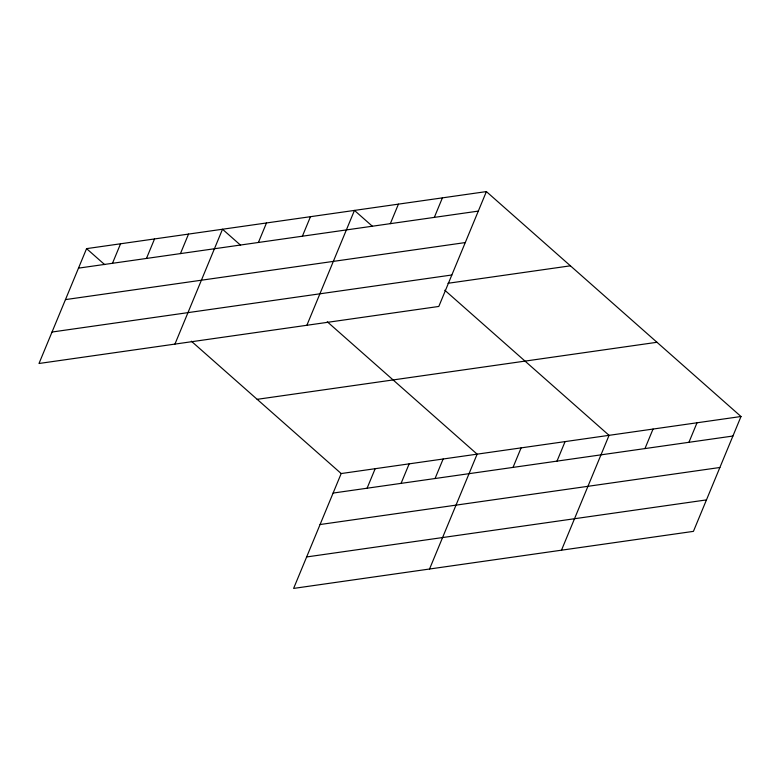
<?xml version="1.0" encoding="UTF-8"?>
<svg xmlns="http://www.w3.org/2000/svg" width="780" height="780" viewBox="0 0 780 780"><rect width="100%" height="100%" fill="white"/><g stroke="black" fill="none" stroke-linecap="round" stroke-linejoin="round"><path stroke-width="1.17" d="M486.389 191.588L86.57 248.635L39 363.49L438.808 306.452L486.389 191.588L741 416.51L693.43 531.365L293.611 588.413L341.191 473.548L741 416.51M112.476 263.299L120.559 243.789M146.455 258.453L154.547 238.934M180.443 253.607L188.526 234.088M174.934 344.097L222.514 229.242L240.581 245.203M258.404 242.482L266.487 222.963M302.386 236.203L310.469 216.694M306.872 325.27L354.452 210.415L372.518 226.375M390.341 223.655L398.424 204.145M434.323 217.386L442.406 197.867M367.087 488.221L375.17 468.702M401.076 483.366L409.159 463.856M435.055 478.52L443.137 459.01M429.546 569.01L477.126 454.155L327.278 321.779M513.025 467.395L521.108 447.886M556.998 461.126L565.081 441.607M561.483 550.192L609.063 435.337L444.785 290.219M644.962 448.578L653.045 429.058M688.935 442.299L697.018 422.789M78.487 268.144L478.306 211.107M65.462 299.608L465.27 242.57M52.036 332.026L451.844 274.989M447.983 283.286L570.404 265.814M257.166 399.331L656.975 342.284M333.109 493.067L732.917 436.03M320.073 524.53L719.881 467.493M306.647 556.949L706.456 499.902M86.57 248.635L104.647 264.596M191.334 341.182L341.191 473.548"/></g></svg>
